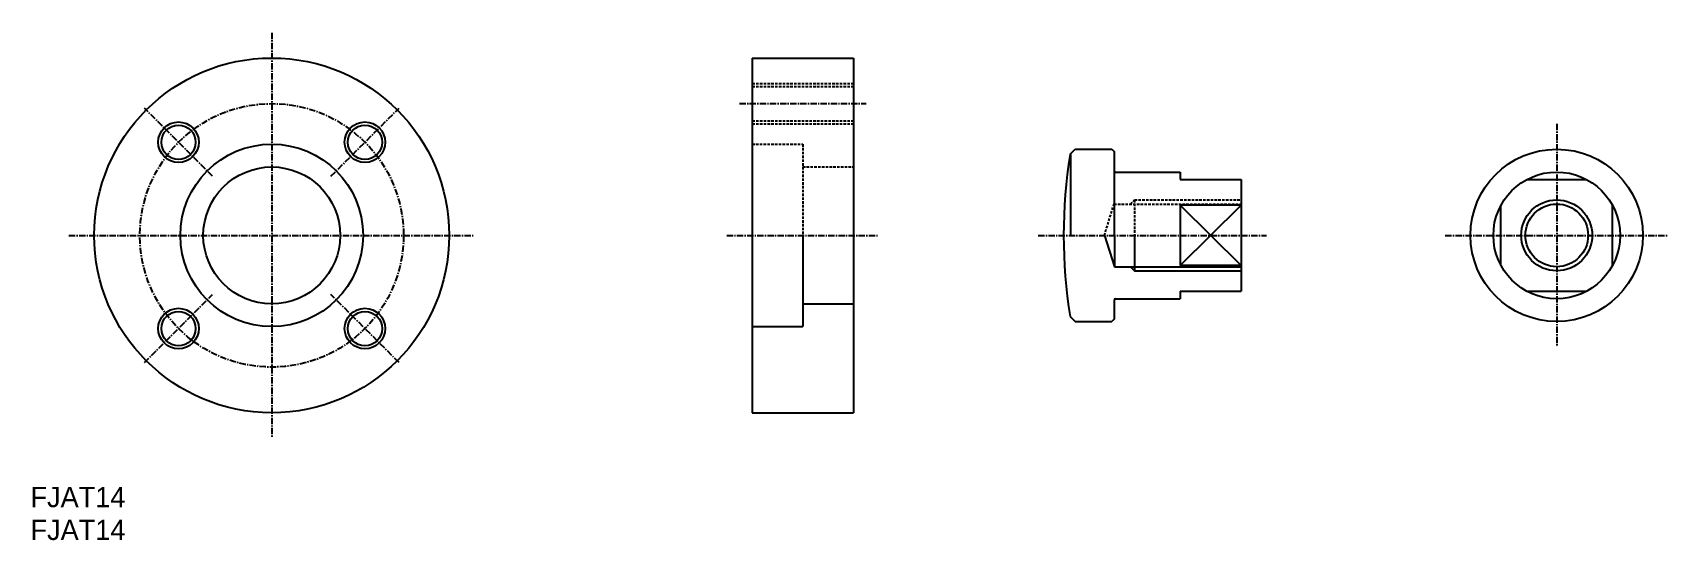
# Model space of a CAD drawing. Extents: x 0 to 323, y 0 to 100.
import ezdxf

# ---------------------------------------------------------------- set-up
doc = ezdxf.new("R2010")
doc.units = 0
doc.linetypes.add('CENTER', pattern=[2, 1.25, -0.25, 0.25, -0.25])
doc.linetypes.add('DASHED', pattern=[0.75, 0.5, -0.25])
doc.layers.get('0').update_dxf_attribs({"linetype": 'CONTINUOUS'})
doc.layers.add('CENTER', color=1, linetype='CENTER')

msp = doc.modelspace()

# ---------------------------------------------------------------- linework, layer by layer
at = {"color": 7, "linetype": 'CONTINUOUS'}
for p, q in [((142.32, 95.12), (142.32, 25.12)), ((142.32, 95.12), (162.32, 95.12)), ((162.32, 95.12), (162.32, 25.12)), ((205.04, 76.12), (206.04, 77.12)), ((205.2, 60.12), (205.2, 76.28)), ((206.04, 77.12), (213.25, 77.12)), ((213.25, 77.12), (213.75, 76.62)), ((213.75, 60.12), (213.75, 76.62)), ((213.95, 72.62), (226.75, 72.62)), ((226.75, 72.62), (226.75, 71.12)), ((226.75, 71.12), (238.75, 71.12)), ((238.75, 71.12), (238.75, 49.12)), ((295.06, 71.12), (306.93, 71.12)), ((238.75, 66.05), (226.75, 66.05)), ((226.75, 66.05), (226.75, 54.18)), ((226.75, 66.05), (238.75, 54.18)), ((226.75, 54.18), (238.75, 66.05)), ((290, 54.18), (290, 66.05)), ((312, 54.18), (312, 66.05)), ((142.32, 60.12), (142.32, 60.12)), ((152.32, 60.12), (152.32, 42.12)), ((211.79, 60.12), (213.75, 53.93)), ((213.75, 60.12), (213.75, 53.93)), ((217.75, 60.12), (217.75, 53.12)), ((213.75, 53.93), (238.75, 53.93)), ((238.75, 54.18), (226.75, 54.18)), ((226.75, 49.12), (226.75, 47.62)), ((226.75, 49.12), (238.75, 49.12)), ((295.06, 49.12), (306.93, 49.12)), ((152.32, 46.62), (162.32, 46.62)), ((213.75, 43.62), (213.75, 47.42)), ((213.95, 47.62), (226.75, 47.62)), ((142.32, 42.12), (152.32, 42.12)), ((205.04, 44.12), (206.04, 43.12)), ((206.04, 43.12), (213.25, 43.12)), ((213.75, 43.62), (213.25, 43.12)), ((142.32, 25.12), (162.32, 25.12))]:
    msp.add_line(p, q, dxfattribs=at)
at = {"color": 3, "linetype": 'DASHED'}
for p, q in [((142.35, 90.12), (162.32, 90.12)), ((142.35, 89.49), (162.32, 89.49)), ((142.35, 82.74), (162.32, 82.74)), ((142.35, 82.12), (162.32, 82.12)), ((142.32, 78.12), (152.32, 78.12)), ((152.32, 78.12), (152.32, 60.12)), ((152.32, 73.62), (162.32, 73.62)), ((211.79, 60.12), (213.69, 66.3)), ((213.69, 66.3), (238.75, 66.3)), ((216.94, 66.3), (217.75, 67.12)), ((217.75, 67.12), (238.75, 67.12)), ((217.75, 67.12), (217.75, 60.12))]:
    msp.add_line(p, q, dxfattribs=at)
msp.add_line((142.32, 77.62), (142.32, 77.62))
at = {"color": 3, "linetype": 'CONTINUOUS'}
for p, q in [((216.94, 53.93), (217.75, 53.12)), ((217.75, 53.12), (238.75, 53.12))]:
    msp.add_line(p, q, dxfattribs=at)
at = {"color": 7, "linetype": 'CONTINUOUS'}
for centre, radius in [((47.58, 60.12), 35), ((29.19, 78.5), 3.38), ((65.96, 78.5), 3.38), ((47.58, 60.12), 18), ((301, 60.12), 17), ((47.58, 60.12), 13.5), ((301, 60.12), 12.5), ((301, 60.12), 6.19), ((29.19, 41.73), 3.38), ((65.96, 41.73), 3.38)]:
    msp.add_circle(centre, radius, dxfattribs=at)
at = {"color": 3, "linetype": 'CONTINUOUS'}
for centre, radius in [((29.19, 78.5), 4), ((65.96, 78.5), 4), ((301, 60.12), 7), ((29.19, 41.73), 4), ((65.96, 41.73), 4)]:
    msp.add_circle(centre, radius, dxfattribs=at)
at = {"color": 7, "linetype": 'CONTINUOUS'}
for centre, radius, start, end in [((303.75, 60.12), 100, 170.7931, 189.2069), ((213.95, 72.82), 0.2, 180, 270), ((213.95, 47.42), 0.2, 90, 180)]:
    msp.add_arc(centre, radius, start, end, dxfattribs=at)
at = {"layer": 'CENTER', "color": 1, "linetype": 'CENTER'}
for p, q in [((47.58, 100.12), (47.58, 20.12)), ((35.91, 71.78), (22.47, 85.22)), ((59.24, 71.78), (72.68, 85.22)), ((139.82, 86.12), (164.82, 86.12)), ((301, 82.12), (301, 38.12)), ((7.58, 60.12), (87.58, 60.12)), ((137.32, 60.12), (167.32, 60.12)), ((198.75, 60.12), (243.75, 60.12)), ((279, 60.12), (323, 60.12)), ((22.47, 35.01), (35.91, 48.45)), ((72.68, 35.01), (59.24, 48.45))]:
    msp.add_line(p, q, dxfattribs=at)
msp.add_circle((47.58, 60.12), 26, dxfattribs=at)

# ---------------------------------------------------------------- texts
for p in [(0, 6.48), (0, 0)]:
    msp.add_text('FJAT14', height=4).set_placement(p)

doc.saveas('drawing.dxf')
